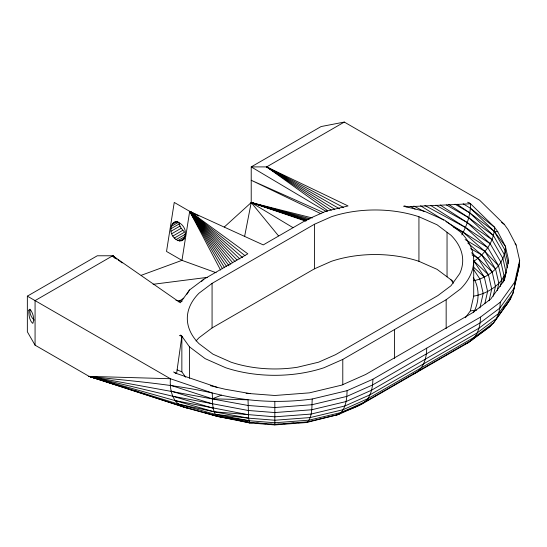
<?xml version="1.0" encoding="UTF-8"?>
<svg xmlns="http://www.w3.org/2000/svg" width="547" height="547" viewBox="0 0 547 547"><rect width="100%" height="100%" fill="white"/><g stroke="black" fill="none" stroke-linecap="round" stroke-linejoin="round"><path stroke-width="0.82" d="M510.857 297.329L510.495 298.942L493.613 322.826L474.734 336.959L471.623 340.296L365.109 401.792L341.13 412.506L338.655 414.455L307.872 421.819L274.833 424.328L249.261 422.284L216.311 415.905L182.069 406.503C172.025 401.457 169.604 388.979 170.39 378.729L27.35 296.153L27.35 331.803L35.07 345.171L89.099 376.363L186.445 407.891L217.679 416.479L249.671 422.913L274.833 424.93L306.416 422.53L338.655 414.455L361.875 404.083L467.931 342.846L490.003 326.552L493.613 322.826L507.281 303.783L510.495 298.942L512.833 293.643L519.158 266.478L519.65 260.502L516.122 245.029L508.095 229.665L504.279 224.352L479.623 200.202L344.302 122.07L321.096 126.555L251.217 166.903L251.217 202.554L244.584 236.557M519.65 260.502L514.727 282.088L500.293 302.204L480.485 317.11L372.883 379.235L347.072 390.667L312.228 399.002C311.735 406.592 312.617 415.364 307.872 421.819L306.416 422.53M347.072 390.667C346.88 398.209 346.21 406.503 341.13 412.506L309.151 420.151L274.833 422.756L248.899 420.691L216.311 415.905C211.71 409.354 212.756 400.575 212.222 392.972L170.39 378.729L89.099 376.363L186.445 407.891L188.059 407.994M461.818 234.916C467.001 225.378 470.441 214.697 470.611 203.785L469.114 202.958M372.883 379.235C372.794 385.984 371.639 392.951 367.844 398.674C359.967 408.247 345.923 409.06 335.837 415.488L333.513 415.556M426.687 348.172C426.79 358.353 423.077 370.681 412.554 374.394M480.485 317.11C480.41 324.084 478.892 331.229 474.734 336.959L367.844 398.674L343.215 409.662L310.231 417.552L274.833 420.24L248.598 418.161L215.115 414.332L178.26 404.048L89.099 376.363C133.379 381.355 178.076 384.274 221.432 395.173C251.271 401.936 281.924 403.125 312.228 399.002M484.868 303.489L487.603 291.489L484.293 277.028L474.023 261.124C485.326 253.582 494.351 241.159 494.488 227.176L470.611 203.785L467.576 202.212M508.525 262.143L508.642 260.502L505.414 246.355L497.804 231.791L494.488 227.176L470.393 208.236L463.165 203.799M500.293 302.204L499.869 308.043L498.597 313.486L496.498 318.45L477.216 332.891L370.018 394.784L344.877 405.983L311.093 414.065L274.833 416.821L214.103 411.775L178.26 404.048M514.727 282.088L514.248 287.995L499.869 308.043L480.116 322.874L372.562 384.972L346.825 396.404L312.098 404.705L274.833 407.536L248.071 405.477L89.099 376.363L127.219 388.24M180.619 335.031L181.857 336.207L176.599 373.533L217.111 387.317L225.104 389.232L250.341 393.628L274.833 395.488L309.376 392.862L341.567 385.163L365.669 374.483L472.259 312.946L490.762 299.024L504.095 280.44L508.642 260.502M171.033 228.68C172.168 214.93 187.06 224.906 185.18 234.102C184.038 247.859 169.153 237.883 171.033 228.68L179.149 223.996L178.76 222.103L171.375 226.369M465.422 317.732L470.345 310.874L473.702 296.153L473.702 260.502M479.883 307.995L483.192 293.465L479.863 278.922L473.415 269.24M489.066 300.727L491.712 289.117L488.416 274.731L478.016 258.177L471.548 252.762M493.237 296.194L495.473 286.389L492.191 272.064L481.675 254.923L467.726 242.923M497.182 290.56L498.83 283.332L495.561 269.062L484.943 251.394L463.247 232.249L445.894 221.487M500.245 286.56L501.749 279.982L506.119 272.597L502.878 258.437L492.033 239.641L468.704 217.699L448.8 204.448M502.72 282.813L504.184 276.392L500.943 262.204L490.153 243.702L467.254 222.574L440.185 205.002M504.259 280.748L506.119 272.597M518.788 264.851L519.158 266.478L512.833 293.643L498.597 313.486L479.022 328.166L371.598 390.189L346.087 401.539L311.715 409.758L274.833 412.561L248.181 410.482L172.715 396.226L89.099 376.363L91.609 376.821M517.079 273.767L517.688 272.351M186.917 294.231L189.508 289.992L203.846 279.202L247.818 253.815L189.686 211.34L174.247 202.424L166.527 251.449L181.966 260.358L216.168 272.734M473.579 280.741C489.859 277.507 505.435 263.88 505.414 246.355L494.214 231.319L470.393 208.236M189.508 289.992L180.339 302.771L112.716 255.777L97.277 255.777L27.35 296.153M473.545 312.528C479.418 302.074 479.815 287.934 473.292 277.637M491.965 323.817L490.003 326.552L467.931 342.846L465.128 343.995M503.821 307.476L507.281 303.783M201.487 281.507L203.846 279.202M178.158 301.841L183.751 298.177M224.311 226.998L251.217 202.554L253.774 202.698M236.509 419.911L249.671 422.913L252.591 422.763M212.072 283.367L199.04 293.171A87.513 50.529 0 0 0 199.04 343.694L212.947 354.162L231.073 362.189A87.513 50.529 0 0 0 297.486 367.235L318.593 362.189L335.571 354.668L437.935 295.565L450.967 285.76L459.712 273.575A87.513 50.529 0 0 0 450.967 235.237L437.06 224.769L418.934 216.742A87.513 50.529 0 0 0 331.42 216.742L314.436 224.263L212.072 283.367L212.072 327.933L199.04 337.731A87.513 50.529 0 0 0 196.072 340.966M179.375 335.564L181.857 336.207L189.508 346.873L205.166 358.654L225.569 367.693A98.528 56.881 0 0 0 324.097 367.693L342.784 359.413L446.161 299.729L460.506 288.939A98.528 56.881 0 0 0 460.506 232.058L444.848 220.277L424.438 211.238L403.481 206.178M344.302 122.07L266.656 166.903L251.217 166.903L326.06 211.422M173.378 222.896L175.396 221.733M172.175 224.393L177.522 221.303M171.177 231.183L179.99 226.096L179.149 223.996M171.785 233.699L181.228 228.249L184.537 232.154L174.233 238.095M172.831 236.058L182.773 230.314M175.902 239.682L185.686 234.034M177.72 240.701L185.399 236.263M179.566 241.083L184.701 238.116M181.31 240.81L184.277 239.06M327.619 210.643L266.656 166.903L348.056 205.945L325.916 211.238L307.223 219.518L263.257 244.906L189.686 211.34L181.966 260.358L141.222 275.305M212.072 327.933L314.436 268.83L331.42 261.309A87.513 50.529 0 0 1 418.934 261.309L437.06 269.336L452.971 281.261M170.322 385.163L212.345 398.797L221.432 395.173M307.223 219.518L309.609 218.909M473.702 296.153C484.505 294.129 494.898 288.72 501.749 279.982L498.495 265.76L487.78 247.641L465.429 227.449L430.81 205.508M476.519 310.183L470.345 310.874M153.112 284.296L207.251 277.377M325.916 211.238L327.557 211.101M277.329 424.349L278.997 424.219M283.989 423.843L286.491 423.651M291.483 423.275L293.985 423.084M298.142 422.763L300.645 422.578M470.611 203.785L405.963 206.821L404.725 205.645M212.345 398.797L248.037 399.809L248.598 418.161L249.671 422.913M246.088 393.32L250.341 393.628M256.714 423.091L259.182 423.289M263.298 423.617L265.774 423.816M270.717 424.212L272.365 424.342M175.97 300.33L182.076 301.363M457.107 204.243L469.757 212.899L494.214 231.319L497.804 231.791M93.27 377.286L89.099 376.363L175.122 400.602L248.352 414.735M205.679 412.712L217.679 416.479L249.261 422.284M248.598 418.161L214.103 411.775L175.122 400.602M215.115 414.332L248.899 420.691M210.533 385.751L217.111 387.317M312.289 217.98L251.217 202.554L278.457 235.812M98.986 378.921L89.099 376.363L103.855 380.63M310.019 218.766L251.217 202.554L292.966 227.627M308.187 219.443L251.217 202.554L305.794 221.173M172.715 396.226L213.289 408.281M171.102 391.043L212.701 403.932M135.328 390.763L137.762 391.522M307.045 220.113L251.217 202.554L306.368 220.728M175.006 372.931L176.599 373.533L173.563 371.96M216.311 415.905L217.679 416.479M177.153 369.875L181.857 371.857L185.679 377.191M323.578 212.592L251.217 180.271L320.98 213.754M198.759 215.983L189.686 211.34L220.557 270.054M343.523 207.436L266.656 166.903L331.256 210.171M413.833 206.028L424.315 211.593M453.518 227.087L463.247 232.249L487.78 247.641M424.875 205.487L465.429 227.449L490.153 243.702M472.061 254.923L478.016 258.177L492.191 272.064M435.932 205.173L467.254 222.574L492.033 239.641M192.653 213.022L189.686 211.34L222.513 268.775M446.489 204.988L468.704 217.699L493.394 235.49L504.279 254.505L507.322 267.818M470.564 248.577L481.675 254.923L495.561 269.062M339.612 208.838L266.656 166.903L334.771 209.289M455.049 204.195L469.757 212.899L493.394 235.49M465.148 239.552L484.943 251.394L498.495 265.76M410.715 206.465L415.064 209.111M420.588 205.788L443.726 220.14M192.585 213.139L189.686 211.34L224.619 267.763M192.503 213.241L189.686 211.34L226.485 266.362M501.551 222.376L504.279 224.352M191.06 212.345L189.686 211.34L229.002 265.863M116.764 258.84L112.716 255.777L35.07 300.604L35.07 345.171M118.118 259.859L122.166 262.916M244.96 255.654L189.686 211.34L230.8 264.263M116.661 258.998L112.716 255.777L115.109 258.198M242.574 257.582L189.686 211.34L232.776 262.833M115.267 258.02L112.716 255.777L115.178 258.102M190.958 212.482L189.686 211.34L235.06 261.651M473.374 267.039L484.293 277.028M474.023 261.124L488.416 274.731M239.859 258.97L189.686 211.34L237.015 259.955M515.048 243.771L516.122 245.029M450.967 279.797L453.395 283.189M179.99 226.096L181.228 228.249M494.214 231.319L505.134 250.464L508.17 263.77M447.043 232.284L447.043 276.85M446.161 299.729L446.161 328.59M418.934 216.742L418.934 261.309M394.476 329.574L394.476 358.435M342.784 359.413L342.784 384.883M314.436 224.263L314.436 268.83M274.833 401.84L274.833 424.93M189.508 346.873L189.508 378.278M181.857 336.207L181.857 371.857M34.317 320.057A6.933 3.597 64.6 0 1 30.037 309.937M28.847 310.641C28.759 314.942 29.353 320.009 32.43 323.222L32.943 323.202C34.605 318.771 33.025 312.747 29.982 309.185L29.087 309.705L28.847 310.641"/></g></svg>
